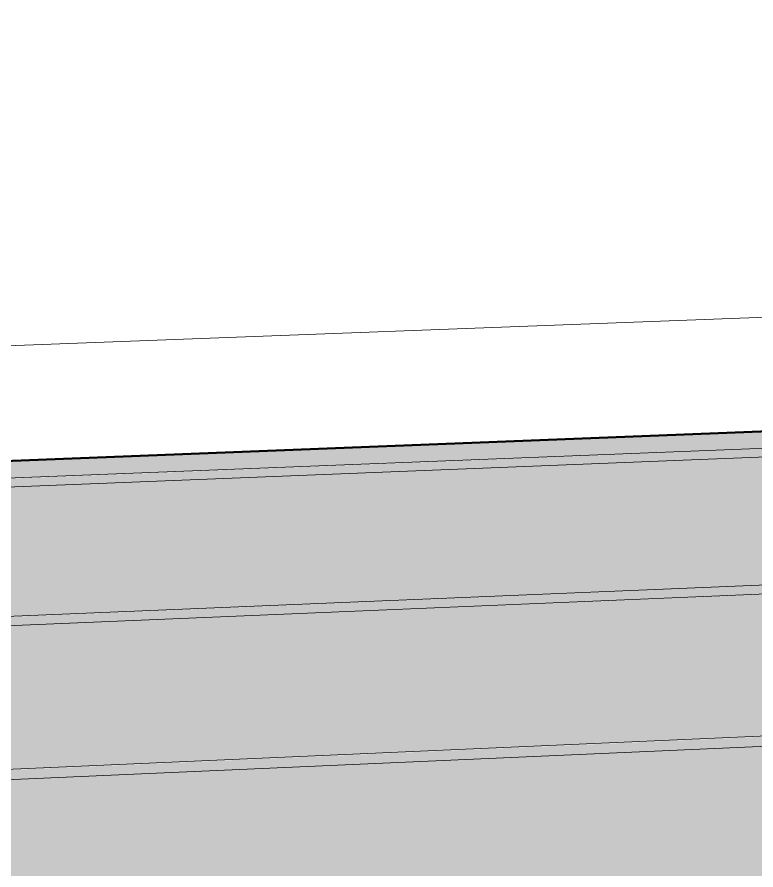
# Model space of a CAD drawing. Header units: inches. Extents: x -4126 to 2305, y -1116 to 12338.
# Drawn here: x 1846.75773 to 1846.79089, y -788.51627 to -788.47801 of the extents above; entities that cross this region are included whole.
import ezdxf

# ---------------------------------------------------------------- set-up
doc = ezdxf.new("R2010")
doc.units = ezdxf.units.IN
doc.header["$MEASUREMENT"] = 0
doc.layers.add('A-FLOR-LEVL', color=51, linetype='Continuous', lineweight=9)
doc.layers.add('S-BEAM', color=12, linetype='Continuous', lineweight=9)

msp = doc.modelspace()

# ---------------------------------------------------------------- hatches: boundary and pattern name
at = {"layer": 'S-BEAM'}
for points in [[(1846.735829, -788.499552), (1847.034192, -788.487718), (1847.03168, -788.487116), (1846.735763, -788.498776), (1846.735777, -788.49894)], [(1846.735422, -788.500067), (1846.735745, -788.500015), (1846.735761, -788.49995), (1847.034388, -788.488023), (1847.034192, -788.487718), (1846.73583, -788.499573), (1846.735821, -788.499927), (1846.735392, -788.499944)], [(1846.751643, -788.512477), (1847.076242, -788.498131), (1847.075965, -788.497727), (1846.751623, -788.512041)]]:
    msp.add_hatch(color=256, dxfattribs=at).paths.add_polyline_path(points, flags=0)
h = msp.add_hatch(color=256, dxfattribs=at)
h.paths.add_polyline_path([(1846.737944, -788.500333), (1846.73731, -788.50031), (1846.737833, -788.500245), (1846.737904, -788.500302)], flags=0)
h.paths.add_polyline_path([(1846.741738, -788.50333), (1846.741087, -788.503306), (1846.741607, -788.503226), (1846.741696, -788.503297)], flags=0)
h.paths.add_polyline_path([(1846.743331, -788.50548), (1847.054174, -788.492506), (1847.03547, -788.488024), (1846.735776, -788.49995), (1846.736107, -788.500215), (1846.736164, -788.500261), (1846.736181, -788.500274), (1846.736926, -788.500273), (1846.736928, -788.500323), (1846.736929, -788.500344), (1846.737944, -788.500333), (1846.738056, -788.500421), (1846.738805, -788.500391), (1846.73935, -788.500819), (1846.739523, -788.502848), (1846.73941, -788.502853), (1846.739851, -788.503205), (1846.739911, -788.503254), (1846.739929, -788.503267), (1846.740682, -788.503259), (1846.740759, -788.50332), (1846.740777, -788.503337), (1846.741738, -788.50333), (1846.741852, -788.50342), (1846.742619, -788.503388), (1846.743192, -788.503838), (1846.743328, -788.505454)], flags=0)
h.paths.add_polyline_path([(1846.740969, -788.503306), (1846.740942, -788.503233), (1846.741396, -788.503251), (1846.741052, -788.503295)], flags=0)
h.paths.add_polyline_path([(1846.737194, -788.50031), (1846.737159, -788.500241), (1846.7378, -788.500235), (1846.737275, -788.5003)], flags=0)
h = msp.add_hatch(color=256, dxfattribs=at)
h.paths.add_polyline_path([(1846.74286, -788.506028), (1846.743193, -788.505994), (1846.743193, -788.505923), (1846.742838, -788.505938)], flags=0)
h.paths.add_polyline_path([(1846.74335, -788.5059), (1847.054387, -788.492827), (1847.054174, -788.492506), (1846.743332, -788.505505)], flags=0)
h = msp.add_hatch(color=256, dxfattribs=at)
h.paths.add_polyline_path([(1846.745726, -788.50648), (1846.745058, -788.506455), (1846.745625, -788.5064), (1846.745682, -788.506445)], flags=0)
h.paths.add_polyline_path([(1846.749924, -788.509795), (1846.749237, -788.509769), (1846.749829, -788.50972), (1846.749878, -788.509759)], flags=0)
h.paths.add_polyline_path([(1846.751621, -788.51201), (1847.075965, -788.497727), (1847.055517, -788.492827), (1846.743252, -788.505922), (1846.743787, -788.506349), (1846.744727, -788.506309), (1846.744595, -788.506368), (1846.744641, -788.506405), (1846.744722, -788.506469), (1846.744741, -788.50649), (1846.745726, -788.50648), (1846.74588, -788.506571), (1846.746629, -788.506539), (1846.747231, -788.507012), (1846.74741, -788.509143), (1846.747291, -788.509148), (1846.747929, -788.509657), (1846.748893, -788.509616), (1846.748759, -788.509678), (1846.748808, -788.509717), (1846.748893, -788.509784), (1846.748913, -788.509806), (1846.749924, -788.509795), (1846.750045, -788.50989), (1846.75085, -788.509856), (1846.751484, -788.510354), (1846.751617, -788.511958)], flags=0)
h.paths.add_polyline_path([(1846.749112, -788.509769), (1846.749079, -788.509688), (1846.749698, -788.509689), (1846.749201, -788.509757)], flags=0)
h.paths.add_polyline_path([(1846.744936, -788.506455), (1846.744907, -788.506378), (1846.745511, -788.506379), (1846.745022, -788.506443)], flags=0)
h = msp.add_hatch(color=256, dxfattribs=at)
h.paths.add_polyline_path([(1846.754348, -788.51329), (1846.753642, -788.513262), (1846.754196, -788.513169), (1846.7543, -788.513251)], flags=0)
h.paths.add_polyline_path([(1846.759018, -788.516978), (1846.758292, -788.516949), (1846.758857, -788.516851), (1846.758967, -788.516938)], flags=0)
h.paths.add_polyline_path([(1846.760835, -788.519259), (1847.099883, -788.503457), (1847.077436, -788.498079), (1846.75166, -788.512477), (1846.751665, -788.512539), (1846.751544, -788.512544), (1846.752295, -788.513144), (1846.753181, -788.51315), (1846.753148, -788.513166), (1846.7532, -788.513207), (1846.753289, -788.513278), (1846.75331, -788.513301), (1846.754348, -788.51329), (1846.754472, -788.513388), (1846.755298, -788.513351), (1846.755967, -788.513876), (1846.756151, -788.516119), (1846.756027, -788.516125), (1846.756903, -788.516825), (1846.757814, -788.516831), (1846.75778, -788.516848), (1846.757835, -788.516891), (1846.757917, -788.516976), (1846.757951, -788.516991), (1846.759018, -788.516978), (1846.759146, -788.517079), (1846.759993, -788.51704), (1846.760699, -788.517595), (1846.760769, -788.518452)], flags=0)
h.paths.add_polyline_path([(1846.75816, -788.516949), (1846.758118, -788.516859), (1846.75882, -788.516853), (1846.758254, -788.516935)], flags=0)
h.paths.add_polyline_path([(1846.757967, -788.516831), (1846.757974, -788.516777), (1846.757976, -788.516827)], flags=0)
h.paths.add_polyline_path([(1846.758011, -788.516831), (1846.758128, -788.516772), (1846.758082, -788.516817), (1846.758016, -788.51683)], flags=0)
h.paths.add_polyline_path([(1846.753514, -788.513262), (1846.753476, -788.513177), (1846.754161, -788.513171), (1846.753605, -788.513249)], flags=0)
h.paths.add_polyline_path([(1846.75333, -788.51315), (1846.753332, -788.513099), (1846.753334, -788.513149)], flags=0)
h.paths.add_polyline_path([(1846.753373, -788.51315), (1846.753598, -788.513094), (1846.753407, -788.513144)], flags=0)

# ---------------------------------------------------------------- linework, layer by layer
at = {"layer": 'A-FLOR-LEVL'}
msp.add_line((1847.148605, -788.478011), (1846.63826, -788.497236), dxfattribs=at)
at = {"layer": 'S-BEAM', "lineweight": 50}
msp.add_line((1846.735916, -788.49877), (1847.03168, -788.487116), dxfattribs=at)
at = {"layer": 'S-BEAM'}
for p, q in [((1846.735776, -788.49995), (1847.03547, -788.488024)), ((1847.034192, -788.487718), (1846.735888, -788.49955)), ((1846.743401, -788.505477), (1847.054174, -788.492506)), ((1846.743382, -788.505899), (1847.055517, -788.492827)), ((1846.751709, -788.512007), (1847.075965, -788.497727)), ((1846.751684, -788.512476), (1847.077436, -788.498079))]:
    msp.add_line(p, q, dxfattribs=at)

doc.saveas('drawing.dxf')
